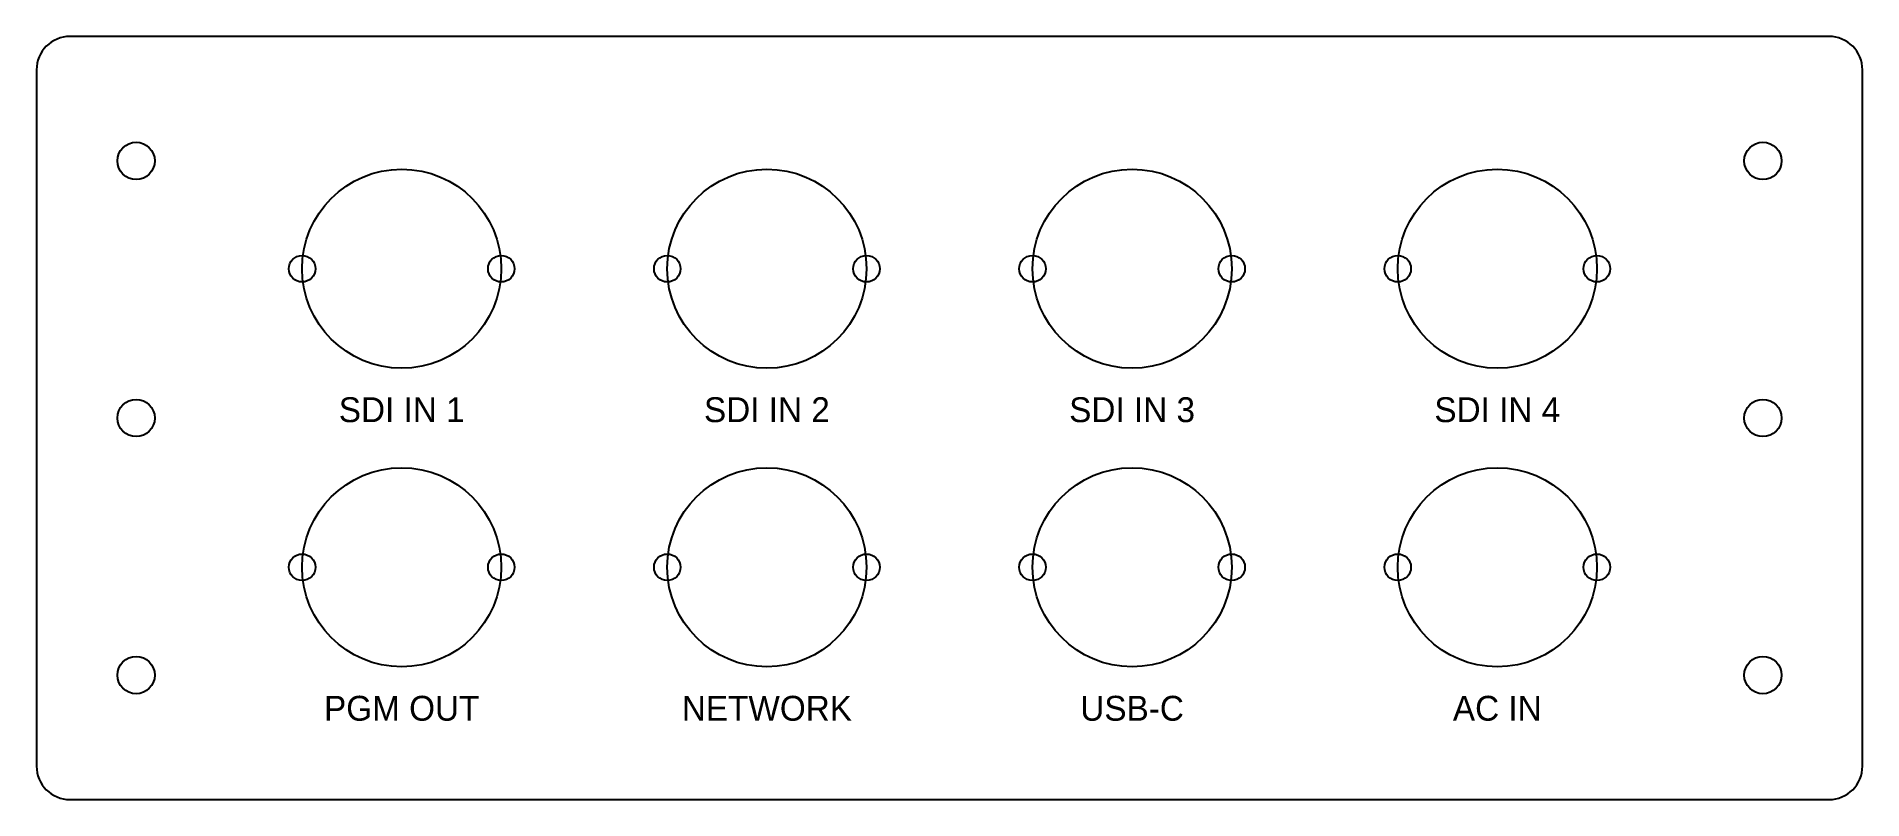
# Model space of a CAD drawing. Header units: millimetres. Extents: x 0 to 220, y 0 to 92.
import ezdxf
from ezdxf.enums import TextEntityAlignment as Align

# ---------------------------------------------------------------- set-up
doc = ezdxf.new("R2010")
doc.units = ezdxf.units.MM
doc.layers.add('CUT', color=7, linetype='CONTINUOUS')
doc.layers.add('ENGRAVE', color=3, linetype='CONTINUOUS')

msp = doc.modelspace()

# ---------------------------------------------------------------- linework, layer by layer
at = {"layer": 'CUT'}
msp.add_lwpolyline([(4, 0), (216, 0, 0.414214), (220, 4), (220, 88, 0.414214), (216, 92), (4, 92, 0.414214), (0, 88), (0, 4, 0.414214)], format="xyb", close=True, dxfattribs=at)
for centre, radius in [((12, 77), 2.25), ((208, 77), 2.25), ((44, 64), 12), ((88, 64), 12), ((132, 64), 12), ((176, 64), 12), ((32, 64), 1.6), ((56, 64), 1.6), ((76, 64), 1.6), ((100, 64), 1.6), ((120, 64), 1.6), ((144, 64), 1.6), ((164, 64), 1.6), ((188, 64), 1.6), ((12, 46), 2.25), ((208, 46), 2.25), ((44, 28), 12), ((88, 28), 12), ((132, 28), 12), ((176, 28), 12), ((32, 28), 1.6), ((56, 28), 1.6), ((76, 28), 1.6), ((100, 28), 1.6), ((120, 28), 1.6), ((144, 28), 1.6), ((164, 28), 1.6), ((188, 28), 1.6), ((12, 15), 2.25), ((208, 15), 2.25)]:
    msp.add_circle(centre, radius, dxfattribs=at)

# ---------------------------------------------------------------- texts
at = {"layer": 'ENGRAVE'}
for s, p in [('SDI IN 1', (44, 47)), ('SDI IN 2', (88, 47)), ('SDI IN 3', (132, 47)), ('SDI IN 4', (176, 47)), ('PGM OUT', (44, 11)), ('NETWORK', (88, 11)), ('USB-C', (132, 11)), ('AC IN', (176, 11))]:
    msp.add_text(s, height=3, dxfattribs=at).set_placement(p, align=Align.MIDDLE_CENTER)

doc.saveas('drawing.dxf')
